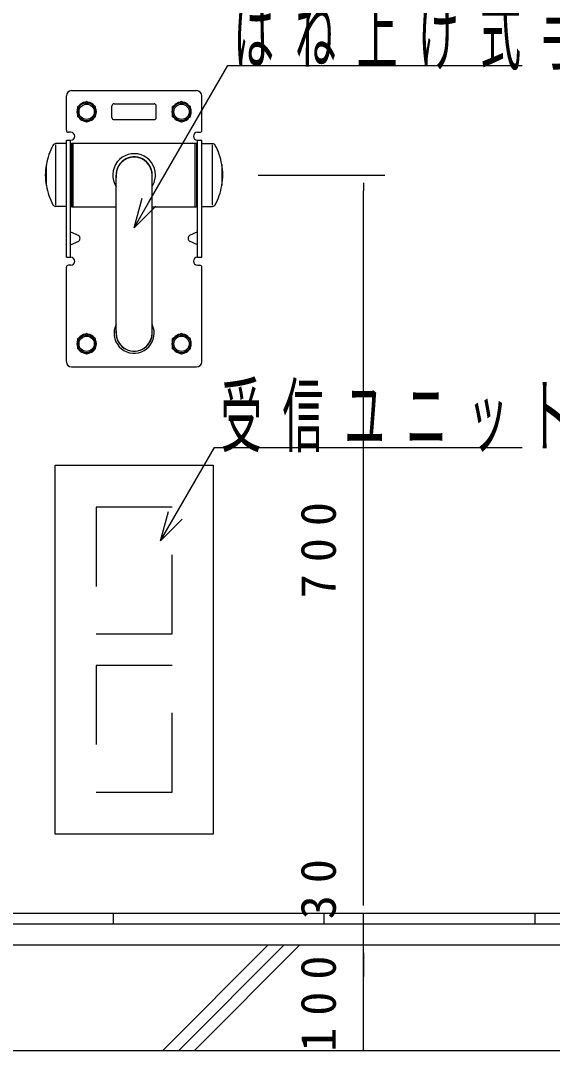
# Model space of a CAD drawing. Units: millimetres, scale not verified. Extents: x -11550 to 5573, y -35640 to 8010.
# Drawn here: x -3374 to -2869, y -4978 to -4002 of the extents above; entities that cross this region are included whole.
import ezdxf

# ---------------------------------------------------------------- set-up
doc = ezdxf.new("R2010")
doc.units = ezdxf.units.MM
doc.header["$LTSCALE"] = 30
doc.linetypes.add('USER1', pattern=[4.5, 2.5, -2])
doc.layers.add('layer1', color=4, linetype='Continuous', lineweight=25)
doc.styles.add('ＭＳ ゴシック', font='')
doc.styles.get('ＭＳ ゴシック').set_extended_font_data('MS Gothic')

msp = doc.modelspace()

# ---------------------------------------------------------------- linework, layer by layer
at = {"layer": 'layer1'}
for p, q in [((-3252.05, -4173.81), (-3177.15, -4044.09)), ((-3177.15, -4044.09), (-3175.15, -4044.09)), ((-3175.15, -4044.09), (-2897.91, -4044.09)), ((-3148.39, -4148.06), (-3028.39, -4148.06)), ((-3048.39, -4155.56), (-3048.39, -4163.06)), ((-3048.39, -4833.06), (-3048.39, -4163.06)), ((-3266.05, -4198.06), (-3258.55, -4170.06)), ((-3266.05, -4198.06), (-3252.05, -4173.81)), ((-3245.55, -4177.56), (-3266.05, -4198.06)), ((-3226.99, -4470.77), (-3189.89, -4406.5)), ((-3189.89, -4406.5), (-3187.89, -4406.5)), ((-3187.89, -4406.5), (-2897.91, -4406.5)), ((-3240.99, -4495.02), (-3233.49, -4467.02)), ((-3240.99, -4495.02), (-3226.99, -4470.77)), ((-3220.49, -4474.52), (-3240.99, -4495.02)), ((-3048.39, -4833.06), (-3048.39, -4818.06)), ((-3048.39, -4840.56), (-3048.39, -4833.06)), ((-3048.39, -4840.56), (-3048.39, -4833.06)), ((-3286.05, -4848.06), (-3286.05, -4858.06)), ((-3148.39, -4848.06), (-3028.39, -4848.06)), ((-3086.05, -4848.06), (-3086.05, -4858.06)), ((-3048.39, -4863.06), (-3048.39, -4848.06)), ((-3048.39, -4848.06), (-3028.39, -4848.06)), ((-3048.39, -4878.06), (-3048.39, -4848.06)), ((-2886.05, -4848.06), (-2886.05, -4858.06)), ((-4086.05, -4858.06), (-1816.05, -4858.06)), ((-3048.39, -4870.56), (-3048.39, -4863.06)), ((-3238.78, -4978.06), (-3138.78, -4878.06)), ((-3223.78, -4978.06), (-3123.78, -4878.06)), ((-3208.78, -4978.06), (-3108.78, -4878.06)), ((-3148.39, -4878.06), (-3028.39, -4878.06)), ((-3148.39, -4878.06), (-3028.39, -4878.06)), ((-3048.39, -4978.06), (-3048.39, -4878.06)), ((-3048.39, -4885.56), (-3048.39, -4893.06)), ((-3048.39, -4893.06), (-3048.39, -4908.06)), ((-3148.39, -4978.06), (-3028.39, -4978.06))]:
    msp.add_line(p, q, dxfattribs=at)
at = {"layer": 'layer1', "color": 3}
for p, q in [((-3325.3, -4068.06), (-3206.8, -4068.06)), ((-3330.3, -4105.56), (-3330.3, -4073.06)), ((-3311.05, -4078.25), (-3319.55, -4083.15)), ((-3302.55, -4083.15), (-3311.05, -4078.25)), ((-3285.05, -4080.56), (-3247.05, -4080.56)), ((-3221.05, -4078.25), (-3229.55, -4083.15)), ((-3212.55, -4083.15), (-3221.05, -4078.25)), ((-3201.8, -4105.56), (-3201.8, -4073.06)), ((-3319.55, -4092.97), (-3319.55, -4083.15)), ((-3302.55, -4092.97), (-3302.55, -4083.15)), ((-3287.05, -4093.56), (-3287.05, -4082.56)), ((-3245.05, -4093.56), (-3245.05, -4082.56)), ((-3229.55, -4092.97), (-3229.55, -4083.15)), ((-3212.55, -4092.97), (-3212.55, -4083.15)), ((-3311.05, -4097.88), (-3319.55, -4092.97)), ((-3302.55, -4092.97), (-3311.05, -4097.88)), ((-3285.05, -4095.56), (-3247.05, -4095.56)), ((-3221.05, -4097.88), (-3229.55, -4092.97)), ((-3212.55, -4092.97), (-3221.05, -4097.88)), ((-3326.05, -4107.56), (-3328.3, -4107.56)), ((-3206.05, -4107.56), (-3203.8, -4107.56)), ((-3330.3, -4118.06), (-3340.44, -4118.33)), ((-3340.22, -4176.7), (-3340.22, -4119.4)), ((-3330.3, -4115.06), (-3326.05, -4115.06)), ((-3330.3, -4226.06), (-3330.3, -4115.06)), ((-3326.3, -4226.06), (-3326.3, -4115.06)), ((-3325.55, -4117.81), (-3324.05, -4117.81)), ((-3325.55, -4178.31), (-3325.55, -4117.81)), ((-3324.05, -4178.31), (-3324.05, -4117.81)), ((-3324.05, -4120.21), (-3323.8, -4120.21)), ((-3323.8, -4178.31), (-3323.8, -4117.81)), ((-3323.8, -4117.81), (-3208.3, -4117.81)), ((-3208.3, -4178.31), (-3208.3, -4117.81)), ((-3208.3, -4120.21), (-3208.05, -4120.21)), ((-3208.05, -4178.31), (-3208.05, -4117.81)), ((-3208.05, -4117.81), (-3206.55, -4117.81)), ((-3206.55, -4178.31), (-3206.55, -4117.81)), ((-3206.05, -4115.06), (-3201.8, -4115.06)), ((-3205.8, -4226.06), (-3205.8, -4115.06)), ((-3201.8, -4226.06), (-3201.8, -4115.06)), ((-3201.8, -4118.06), (-3191.66, -4118.33)), ((-3191.88, -4119.43), (-3191.88, -4176.72)), ((-3326.3, -4121.81), (-3325.55, -4122.16)), ((-3326.05, -4129.06), (-3325.55, -4129.06)), ((-3326.05, -4167.06), (-3326.05, -4129.06)), ((-3205.8, -4121.81), (-3206.55, -4122.16)), ((-3206.05, -4129.06), (-3206.55, -4129.06)), ((-3206.05, -4167.06), (-3206.05, -4129.06)), ((-3349.17, -4158.1), (-3349.17, -4138.03)), ((-3326.3, -4134.31), (-3326.05, -4134.2)), ((-3205.8, -4134.31), (-3206.05, -4134.2)), ((-3182.92, -4138.03), (-3182.92, -4158.1)), ((-3283.05, -4298.06), (-3283.05, -4148.06)), ((-3249.05, -4298.06), (-3249.05, -4148.06)), ((-3326.05, -4167.06), (-3325.55, -4167.06)), ((-3206.05, -4167.06), (-3206.55, -4167.06)), ((-3330.3, -4178.06), (-3340.44, -4177.8)), ((-3325.55, -4178.31), (-3324.05, -4178.31)), ((-3324.05, -4175.91), (-3323.8, -4175.91)), ((-3323.8, -4178.31), (-3283.05, -4178.31)), ((-3249.05, -4178.31), (-3208.3, -4178.31)), ((-3208.3, -4175.91), (-3208.05, -4175.91)), ((-3208.05, -4178.31), (-3206.55, -4178.31)), ((-3201.8, -4178.06), (-3191.66, -4177.8)), ((-3326.3, -4201.81), (-3318.62, -4205.39)), ((-3205.8, -4201.81), (-3213.48, -4205.39)), ((-3326.3, -4214.31), (-3318.62, -4210.73)), ((-3205.8, -4214.31), (-3213.48, -4210.73)), ((-3330.3, -4226.06), (-3326.05, -4226.06)), ((-3206.05, -4226.06), (-3201.8, -4226.06)), ((-3330.3, -4325.06), (-3330.3, -4235.56)), ((-3326.05, -4233.56), (-3328.3, -4233.56)), ((-3206.05, -4233.56), (-3203.8, -4233.56)), ((-3201.8, -4325.06), (-3201.8, -4235.56)), ((-3311.05, -4298.25), (-3319.55, -4303.15)), ((-3319.55, -4312.97), (-3319.55, -4303.15)), ((-3302.55, -4303.15), (-3311.05, -4298.25)), ((-3302.55, -4312.97), (-3302.55, -4303.15)), ((-3221.05, -4298.25), (-3229.55, -4303.15)), ((-3229.55, -4312.97), (-3229.55, -4303.15)), ((-3212.55, -4303.15), (-3221.05, -4298.25)), ((-3212.55, -4312.97), (-3212.55, -4303.15)), ((-3311.05, -4317.88), (-3319.55, -4312.97)), ((-3302.55, -4312.97), (-3311.05, -4317.88)), ((-3221.05, -4317.88), (-3229.55, -4312.97)), ((-3212.55, -4312.97), (-3221.05, -4317.88)), ((-3325.3, -4330.06), (-3206.8, -4330.06)), ((-3341.05, -4773.06), (-3341.05, -4423.06)), ((-3341.05, -4423.06), (-3191.05, -4423.06)), ((-3191.05, -4423.06), (-3191.05, -4773.06)), ((-3191.05, -4773.06), (-3341.05, -4773.06)), ((-4086.05, -4848.06), (-1816.05, -4848.06))]:
    msp.add_line(p, q, dxfattribs=at)
at = {"layer": 'layer1', "linetype": 'USER1'}
for p, q in [((-3230.05, -4463.06), (-3302.05, -4463.06)), ((-3302.05, -4463.06), (-3302.05, -4583.06)), ((-3230.05, -4583.06), (-3230.05, -4463.06)), ((-3302.05, -4583.06), (-3230.05, -4583.06)), ((-3230.05, -4613.06), (-3302.05, -4613.06)), ((-3302.05, -4613.06), (-3302.05, -4733.06)), ((-3230.05, -4733.06), (-3230.05, -4613.06)), ((-3302.05, -4733.06), (-3230.05, -4733.06))]:
    msp.add_line(p, q, dxfattribs=at)
at = {"layer": 'layer1', "color": 20}
for p, q in [((-4086.05, -4878.06), (-1816.05, -4878.06)), ((-4066.05, -4978.06), (-1956.05, -4978.06))]:
    msp.add_line(p, q, dxfattribs=at)
at = {"layer": 'layer1', "color": 3}
for centre, radius in [((-3311.05, -4088.06), 8.5), ((-3311.05, -4088.06), 7.25), ((-3221.05, -4088.06), 8.5), ((-3221.05, -4088.06), 7.25), ((-3311.05, -4308.06), 8.5), ((-3311.05, -4308.06), 7.25), ((-3221.05, -4308.06), 8.5), ((-3221.05, -4308.06), 7.25)]:
    msp.add_circle(centre, radius, dxfattribs=at)
for centre, radius, start, end in [((-3325.3, -4073.06), 5, 90, 180), ((-3206.8, -4073.06), 5, 0, 90), ((-3311.05, -4088.06), 9.2, 97.50502, 142.49498), ((-3311.05, -4088.06), 9.2, 37.50502, 82.49498), ((-3285.05, -4082.56), 2, 90, 180), ((-3247.05, -4082.56), 2, 0, 90), ((-3221.05, -4088.06), 9.2, 97.50502, 142.49498), ((-3221.05, -4088.06), 9.2, 37.50502, 82.49498), ((-3311.05, -4088.06), 9.2, 157.50502, 202.49498), ((-3311.05, -4088.06), 9.2, 337.50502, 22.49498), ((-3221.05, -4088.06), 9.2, 157.50502, 202.49498), ((-3221.05, -4088.06), 9.2, 337.50502, 22.49498), ((-3311.05, -4088.06), 9.2, 217.50502, 262.49498), ((-3311.05, -4088.06), 9.2, 277.50502, 322.49498), ((-3285.05, -4093.56), 2, 180, 270), ((-3247.05, -4093.56), 2, 270, 0), ((-3221.05, -4088.06), 9.2, 217.50502, 262.49498), ((-3221.05, -4088.06), 9.2, 277.50502, 322.49498), ((-3328.3, -4105.56), 2, 180, 270), ((-3326.05, -4111.31), 3.75, 270, 90), ((-3206.05, -4111.31), 3.75, 90, 270), ((-3203.8, -4105.56), 2, 270, 0), ((-3290.02, -4148.06), 60, 152.02773, 170.37175), ((-3340.36, -4121.33), 3, 91.5, 152.02773), ((-3191.74, -4121.33), 3, 27.97227, 88.5), ((-3242.08, -4148.06), 60, 9.62825, 27.97227), ((-3266.05, -4148.06), 20.25, 0, 212.91199), ((-3305.28, -4148.2), 45, 167.29097, 192.70903), ((-3266.05, -4148.06), 17.15, 0, 187.58347), ((-3266.05, -4148.06), 17, 0, 180), ((-3226.82, -4147.93), 45, 347.29097, 12.70903), ((-3266.05, -4148.06), 20.25, 327.08801, 0), ((-3266.05, -4148.06), 17.15, 352.41653, 0), ((-3290.02, -4148.06), 60, 189.62825, 207.97227), ((-3242.08, -4148.06), 60, 332.02773, 350.37175), ((-3340.36, -4174.8), 3, 207.97227, 268.5), ((-3191.74, -4174.8), 3, 271.5, 332.02773), ((-3320.65, -4208.06), 3.36, 307.26574, 52.73426), ((-3211.44, -4208.06), 3.36, 127.26574, 232.73426), ((-3326.05, -4229.81), 3.75, 270, 90), ((-3206.05, -4229.81), 3.75, 90, 270), ((-3328.3, -4235.56), 2, 90, 180), ((-3203.8, -4235.56), 2, 0, 90), ((-3266.05, -4298.06), 19, 153.47465, 0), ((-3266.05, -4298.06), 17.15, 172.41653, 0), ((-3266.05, -4298.06), 19, 0, 26.52535), ((-3266.05, -4298.06), 17.15, 0, 7.58347), ((-3311.05, -4308.06), 9.2, 157.50502, 202.49498), ((-3311.05, -4308.06), 9.2, 97.50502, 142.49498), ((-3311.05, -4308.06), 9.2, 37.50502, 82.49498), ((-3311.05, -4308.06), 9.2, 337.50502, 22.49498), ((-3266.05, -4298.06), 17, 180, 0), ((-3221.05, -4308.06), 9.2, 157.50502, 202.49498), ((-3221.05, -4308.06), 9.2, 97.50502, 142.49498), ((-3221.05, -4308.06), 9.2, 37.50502, 82.49498), ((-3221.05, -4308.06), 9.2, 337.50502, 22.49498), ((-3311.05, -4308.06), 9.2, 217.50502, 262.49498), ((-3311.05, -4308.06), 9.2, 277.50502, 322.49498), ((-3221.05, -4308.06), 9.2, 217.50502, 262.49498), ((-3221.05, -4308.06), 9.2, 277.50502, 322.49498), ((-3325.3, -4325.06), 5, 180, 270), ((-3206.8, -4325.06), 5, 270, 0)]:
    msp.add_arc(centre, radius, start, end, dxfattribs=at)

# ---------------------------------------------------------------- texts
at = {"layer": 'layer1', "color": 2, "char_height": 57.18, "attachment_point": 7, "style": 'ＭＳ ゴシック'}
for s, insert in [('\\T1.5;\\W0.5;はね上げ式手すり', (-3172.06, -4048.62)), ('\\T1.5;\\W0.5;受信ユニットＢＯＸ', (-3183.95, -4411.02))]:
    msp.add_mtext(s, dxfattribs=dict(at, insert=insert))
at = {"layer": 'layer1', "color": 3, "char_height": 33.5, "attachment_point": 5, "rotation": 90, "style": 'ＭＳ ゴシック'}
for s, insert in [('\\T1.5;700', (-3091.24, -4498.06)), ('\\T1.5;30', (-3091.24, -4819.5)), ('\\T1.5;100', (-3091.24, -4928.06))]:
    msp.add_mtext(s, dxfattribs=dict(at, insert=insert))

doc.saveas('drawing.dxf')
